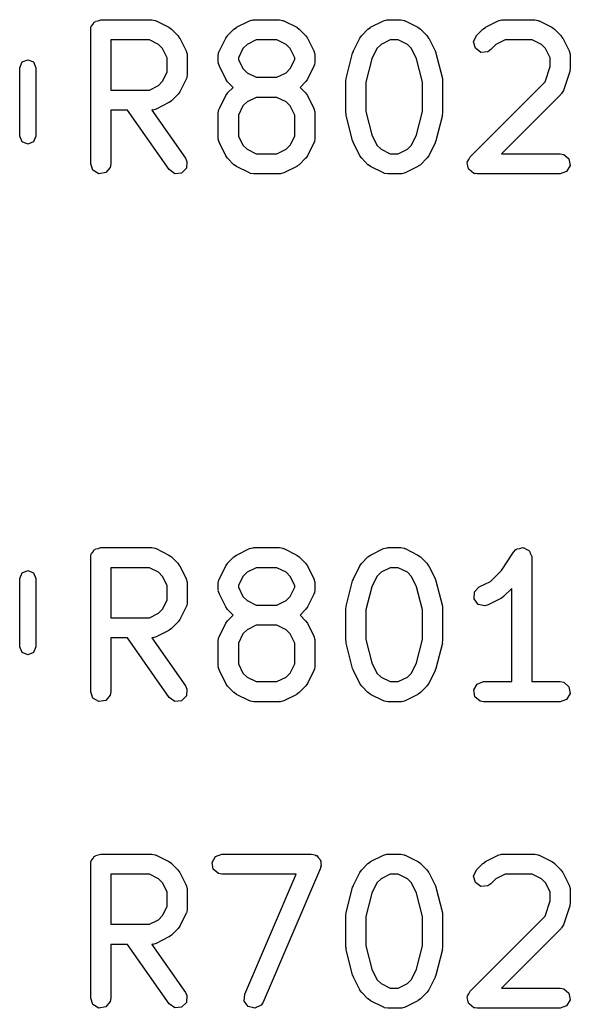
# Model space of a CAD drawing. Extents: x 106.7 to 191.3, y -141.1 to -57.8.
# Drawn here: x 121.31 to 125.42, y -122 to -114.63 of the extents above; entities that cross this region are included whole.
import ezdxf

# ---------------------------------------------------------------- set-up
doc = ezdxf.new("R2010")
doc.units = 0
doc.layers.add('BLACK', color=7, linetype='CONTINUOUS')

msp = doc.modelspace()

# ---------------------------------------------------------------- linework, layer by layer
at = {"layer": 'BLACK', "linetype": 'CONTINUOUS'}
for p, q in [((121.858, -114.662), (121.867, -114.645)), ((121.867, -114.645), (121.874, -114.642)), ((121.874, -114.642), (121.878, -114.637)), ((121.878, -114.637), (121.897, -114.634)), ((121.897, -114.634), (121.916, -114.627)), ((121.916, -114.627), (122.297, -114.627)), ((122.297, -114.627), (122.322, -114.632)), ((122.322, -114.632), (122.326, -114.635)), ((122.326, -114.635), (122.33, -114.635)), ((122.33, -114.635), (122.425, -114.683)), ((122.93, -114.683), (123.025, -114.635)), ((123.025, -114.635), (123.05, -114.628)), ((123.05, -114.628), (123.054, -114.629)), ((123.054, -114.629), (123.058, -114.627)), ((123.058, -114.627), (123.249, -114.627)), ((123.249, -114.627), (123.275, -114.632)), ((123.275, -114.632), (123.278, -114.635)), ((123.278, -114.635), (123.282, -114.635)), ((123.282, -114.635), (123.378, -114.683)), ((123.93, -114.683), (124.025, -114.635)), ((124.025, -114.635), (124.05, -114.628)), ((124.05, -114.628), (124.054, -114.629)), ((124.054, -114.629), (124.058, -114.627)), ((124.058, -114.627), (124.154, -114.627)), ((124.154, -114.627), (124.179, -114.632)), ((124.179, -114.632), (124.183, -114.635)), ((124.183, -114.635), (124.187, -114.635)), ((124.187, -114.635), (124.282, -114.683)), ((124.787, -114.683), (124.882, -114.635)), ((124.882, -114.635), (124.907, -114.628)), ((124.907, -114.628), (124.911, -114.629)), ((124.911, -114.629), (124.916, -114.627)), ((124.916, -114.627), (125.154, -114.627)), ((125.154, -114.627), (125.179, -114.632)), ((125.179, -114.632), (125.183, -114.635)), ((125.183, -114.635), (125.187, -114.635)), ((125.187, -114.635), (125.282, -114.683)), ((121.841, -114.702), (121.842, -114.692)), ((121.841, -115.702), (121.841, -114.702)), ((121.842, -114.689), (121.843, -114.686)), ((121.842, -114.692), (121.842, -114.689)), ((121.843, -114.686), (121.845, -114.677)), ((121.845, -114.677), (121.858, -114.662)), ((122.425, -114.683), (122.443, -114.696)), ((122.443, -114.696), (122.445, -114.697)), ((122.445, -114.697), (122.492, -114.744)), ((122.863, -114.744), (122.91, -114.697)), ((122.91, -114.697), (122.929, -114.684)), ((122.929, -114.684), (122.93, -114.683)), ((123.378, -114.683), (123.396, -114.696)), ((123.396, -114.696), (123.397, -114.697)), ((123.397, -114.697), (123.445, -114.744)), ((123.863, -114.744), (123.91, -114.697)), ((123.91, -114.697), (123.929, -114.684)), ((123.929, -114.684), (123.93, -114.683)), ((124.282, -114.683), (124.301, -114.696)), ((124.301, -114.696), (124.302, -114.697)), ((124.302, -114.697), (124.35, -114.744)), ((124.72, -114.744), (124.767, -114.697)), ((124.767, -114.697), (124.786, -114.684)), ((124.786, -114.684), (124.787, -114.683)), ((125.282, -114.683), (125.301, -114.696)), ((125.301, -114.696), (125.302, -114.697)), ((125.302, -114.697), (125.35, -114.744)), ((122.279, -114.777), (121.991, -114.777)), ((121.991, -114.777), (121.991, -115.151)), ((122.347, -114.811), (122.279, -114.777)), ((122.492, -114.744), (122.505, -114.763)), ((122.505, -114.763), (122.507, -114.764)), ((122.507, -114.764), (122.554, -114.859)), ((122.801, -114.859), (122.849, -114.764)), ((122.849, -114.764), (122.862, -114.746)), ((122.862, -114.746), (122.863, -114.744)), ((123.076, -114.777), (123.008, -114.811)), ((123.231, -114.777), (123.076, -114.777)), ((123.3, -114.811), (123.231, -114.777)), ((123.445, -114.744), (123.458, -114.763)), ((123.458, -114.763), (123.459, -114.764)), ((123.459, -114.764), (123.507, -114.859)), ((123.801, -114.859), (123.849, -114.764)), ((123.849, -114.764), (123.862, -114.746)), ((123.862, -114.746), (123.863, -114.744)), ((124.076, -114.777), (124.008, -114.811)), ((124.136, -114.777), (124.076, -114.777)), ((124.205, -114.811), (124.136, -114.777)), ((124.35, -114.744), (124.362, -114.763)), ((124.362, -114.763), (124.364, -114.764)), ((124.364, -114.764), (124.411, -114.859)), ((124.698, -114.791), (124.72, -114.744)), ((124.711, -114.84), (124.698, -114.791)), ((124.933, -114.777), (124.865, -114.811)), ((125.136, -114.777), (124.933, -114.777)), ((125.205, -114.811), (125.136, -114.777)), ((125.35, -114.744), (125.362, -114.763)), ((125.362, -114.763), (125.364, -114.764)), ((125.364, -114.764), (125.411, -114.859)), ((122.378, -114.842), (122.347, -114.811)), ((122.412, -114.91), (122.378, -114.842)), ((122.554, -114.859), (122.562, -114.884)), ((122.793, -114.893), (122.798, -114.867)), ((122.798, -114.867), (122.8, -114.864)), ((122.8, -114.864), (122.801, -114.859)), ((122.977, -114.842), (122.943, -114.91)), ((123.008, -114.811), (122.977, -114.842)), ((123.33, -114.842), (123.3, -114.811)), ((123.364, -114.91), (123.33, -114.842)), ((123.507, -114.859), (123.514, -114.884)), ((123.795, -114.875), (123.801, -114.863)), ((123.801, -114.863), (123.801, -114.859)), ((123.977, -114.842), (123.939, -114.919)), ((124.008, -114.811), (123.977, -114.842)), ((124.235, -114.842), (124.205, -114.811)), ((124.273, -114.919), (124.235, -114.842)), ((124.411, -114.859), (124.415, -114.872)), ((124.753, -114.87), (124.711, -114.84)), ((124.804, -114.865), (124.753, -114.87)), ((124.826, -114.85), (124.804, -114.865)), ((124.865, -114.811), (124.826, -114.85)), ((125.235, -114.842), (125.205, -114.811)), ((125.269, -114.91), (125.235, -114.842)), ((125.411, -114.859), (125.419, -114.884)), ((121.312, -114.985), (121.329, -114.942)), ((121.329, -114.942), (121.372, -114.925)), ((121.372, -114.925), (121.414, -114.942)), ((121.414, -114.942), (121.432, -114.985)), ((122.412, -115.018), (122.412, -114.91)), ((122.562, -114.884), (122.561, -114.888)), ((122.561, -114.888), (122.562, -114.893)), ((122.562, -114.893), (122.562, -115.036)), ((122.793, -114.94), (122.793, -114.893)), ((122.795, -114.945), (122.793, -114.94)), ((122.793, -114.949), (122.795, -114.945)), ((122.943, -114.91), (122.943, -114.923)), ((122.943, -114.923), (122.977, -114.991)), ((123.33, -114.991), (123.364, -114.923)), ((123.364, -114.923), (123.364, -114.91)), ((123.514, -114.94), (123.51, -114.966)), ((123.514, -114.884), (123.513, -114.888)), ((123.513, -114.888), (123.514, -114.893)), ((123.514, -114.893), (123.514, -114.94)), ((123.748, -115.065), (123.795, -114.875)), ((123.939, -114.919), (123.895, -115.092)), ((124.317, -115.092), (124.273, -114.919)), ((124.415, -114.872), (124.417, -114.875)), ((124.417, -114.875), (124.465, -115.065)), ((125.269, -114.976), (125.269, -114.91)), ((125.419, -114.884), (125.418, -114.888)), ((125.418, -114.888), (125.419, -114.893)), ((125.419, -114.893), (125.419, -114.988)), ((121.312, -115.494), (121.312, -114.985)), ((121.432, -114.985), (121.432, -115.494)), ((122.378, -115.086), (122.412, -115.018)), ((122.801, -114.974), (122.793, -114.949)), ((122.849, -115.069), (122.801, -114.974)), ((122.977, -114.991), (123.008, -115.022)), ((123.3, -115.022), (123.33, -114.991)), ((123.507, -114.974), (123.459, -115.069)), ((123.51, -114.966), (123.507, -114.969)), ((123.507, -114.969), (123.507, -114.974)), ((125.231, -115.09), (125.269, -114.976)), ((125.415, -115.012), (125.368, -115.155)), ((125.419, -114.988), (125.415, -115.01)), ((125.415, -115.01), (125.415, -115.012)), ((122.347, -115.117), (122.378, -115.086)), ((122.554, -115.069), (122.507, -115.164)), ((122.555, -115.065), (122.554, -115.069)), ((122.558, -115.061), (122.555, -115.065)), ((122.562, -115.036), (122.558, -115.061)), ((122.85, -115.07), (122.849, -115.069)), ((122.863, -115.089), (122.85, -115.07)), ((122.905, -115.131), (122.863, -115.089)), ((123.008, -115.022), (123.076, -115.056)), ((123.076, -115.056), (123.231, -115.056)), ((123.231, -115.056), (123.3, -115.022)), ((123.445, -115.089), (123.403, -115.131)), ((123.446, -115.087), (123.445, -115.089)), ((123.459, -115.069), (123.446, -115.087)), ((123.745, -115.083), (123.748, -115.068)), ((123.745, -115.321), (123.745, -115.083)), ((123.748, -115.068), (123.748, -115.065)), ((123.895, -115.092), (123.895, -115.312)), ((124.317, -115.312), (124.317, -115.092)), ((124.465, -115.065), (124.466, -115.08)), ((124.466, -115.08), (124.467, -115.083)), ((124.467, -115.083), (124.467, -115.321)), ((124.672, -115.649), (125.231, -115.09)), ((121.991, -115.151), (122.279, -115.151)), ((122.279, -115.151), (122.347, -115.117)), ((122.507, -115.164), (122.493, -115.182)), ((122.863, -115.173), (122.905, -115.131)), ((123.403, -115.131), (123.445, -115.173)), ((125.368, -115.155), (125.355, -115.177)), ((122.445, -115.231), (122.426, -115.244)), ((122.492, -115.184), (122.445, -115.231)), ((122.493, -115.182), (122.492, -115.184)), ((122.801, -115.288), (122.849, -115.192)), ((122.849, -115.192), (122.862, -115.174)), ((122.862, -115.174), (122.863, -115.173)), ((123.076, -115.206), (123.008, -115.24)), ((123.231, -115.206), (123.076, -115.206)), ((123.3, -115.24), (123.231, -115.206)), ((123.445, -115.173), (123.458, -115.191)), ((123.458, -115.191), (123.459, -115.192)), ((123.459, -115.192), (123.507, -115.288)), ((125.35, -115.184), (124.906, -115.627)), ((125.352, -115.18), (125.35, -115.184)), ((125.355, -115.177), (125.352, -115.18)), ((122.115, -115.301), (121.991, -115.301)), ((121.991, -115.301), (121.991, -115.702)), ((122.426, -115.745), (122.115, -115.301)), ((122.301, -115.299), (122.298, -115.301)), ((122.298, -115.301), (122.548, -115.659)), ((122.305, -115.301), (122.301, -115.299)), ((122.33, -115.293), (122.305, -115.301)), ((122.425, -115.245), (122.33, -115.293)), ((122.426, -115.244), (122.425, -115.245)), ((122.793, -115.321), (122.798, -115.296)), ((122.798, -115.296), (122.8, -115.292)), ((122.8, -115.292), (122.801, -115.288)), ((122.977, -115.27), (122.943, -115.339)), ((123.008, -115.24), (122.977, -115.27)), ((123.33, -115.27), (123.3, -115.24)), ((123.364, -115.339), (123.33, -115.27)), ((123.507, -115.288), (123.514, -115.313)), ((123.514, -115.313), (123.513, -115.317)), ((123.895, -115.312), (123.939, -115.486)), ((124.273, -115.486), (124.317, -115.312)), ((122.793, -115.512), (122.793, -115.321)), ((122.943, -115.339), (122.943, -115.494)), ((123.364, -115.494), (123.364, -115.339)), ((123.513, -115.317), (123.514, -115.321)), ((123.514, -115.321), (123.514, -115.512)), ((123.747, -115.325), (123.745, -115.321)), ((123.748, -115.339), (123.747, -115.325)), ((123.795, -115.53), (123.748, -115.339)), ((124.465, -115.339), (124.417, -115.53)), ((124.467, -115.321), (124.464, -115.336)), ((124.464, -115.336), (124.465, -115.339)), ((121.329, -115.537), (121.312, -115.494)), ((121.432, -115.494), (121.414, -115.537)), ((122.795, -115.516), (122.793, -115.512)), ((122.793, -115.52), (122.795, -115.516)), ((122.801, -115.545), (122.793, -115.52)), ((122.943, -115.494), (122.977, -115.563)), ((123.33, -115.563), (123.364, -115.494)), ((123.514, -115.512), (123.51, -115.537)), ((123.797, -115.533), (123.795, -115.53)), ((123.801, -115.545), (123.797, -115.533)), ((123.939, -115.486), (123.977, -115.563)), ((124.235, -115.563), (124.273, -115.486)), ((124.417, -115.53), (124.412, -115.542)), ((121.372, -115.554), (121.329, -115.537)), ((121.414, -115.537), (121.372, -115.554)), ((122.849, -115.641), (122.801, -115.545)), ((122.977, -115.563), (123.008, -115.593)), ((123.008, -115.593), (123.076, -115.627)), ((123.231, -115.627), (123.3, -115.593)), ((123.3, -115.593), (123.33, -115.563)), ((123.507, -115.545), (123.459, -115.641)), ((123.51, -115.537), (123.507, -115.541)), ((123.507, -115.541), (123.507, -115.545)), ((123.849, -115.641), (123.801, -115.545)), ((123.977, -115.563), (124.008, -115.593)), ((124.008, -115.593), (124.076, -115.627)), ((124.136, -115.627), (124.205, -115.593)), ((124.205, -115.593), (124.235, -115.563)), ((124.411, -115.545), (124.364, -115.641)), ((124.412, -115.542), (124.411, -115.545)), ((122.548, -115.659), (122.559, -115.683)), ((122.85, -115.642), (122.849, -115.641)), ((122.863, -115.66), (122.85, -115.642)), ((122.91, -115.708), (122.863, -115.66)), ((123.076, -115.627), (123.231, -115.627)), ((123.445, -115.66), (123.397, -115.708)), ((123.446, -115.659), (123.445, -115.66)), ((123.459, -115.641), (123.446, -115.659)), ((123.85, -115.642), (123.849, -115.641)), ((123.863, -115.66), (123.85, -115.642)), ((123.91, -115.708), (123.863, -115.66)), ((124.076, -115.627), (124.136, -115.627)), ((124.35, -115.66), (124.302, -115.708)), ((124.364, -115.641), (124.35, -115.659)), ((124.35, -115.659), (124.35, -115.66)), ((124.651, -115.689), (124.663, -115.67)), ((124.663, -115.67), (124.672, -115.649)), ((124.906, -115.627), (125.344, -115.627)), ((125.344, -115.627), (125.37, -115.632)), ((125.37, -115.632), (125.409, -115.665)), ((125.409, -115.665), (125.418, -115.715)), ((121.858, -115.75), (121.841, -115.702)), ((121.903, -115.776), (121.858, -115.75)), ((121.986, -115.728), (121.953, -115.767)), ((121.991, -115.702), (121.986, -115.728)), ((122.468, -115.775), (122.426, -115.745)), ((122.555, -115.734), (122.519, -115.77)), ((122.559, -115.683), (122.555, -115.734)), ((122.912, -115.708), (122.91, -115.708)), ((122.93, -115.722), (122.912, -115.708)), ((123.025, -115.769), (122.93, -115.722)), ((123.378, -115.722), (123.282, -115.769)), ((123.379, -115.72), (123.378, -115.722)), ((123.397, -115.708), (123.379, -115.72)), ((123.912, -115.708), (123.91, -115.708)), ((123.93, -115.722), (123.912, -115.708)), ((124.025, -115.769), (123.93, -115.722)), ((124.282, -115.722), (124.187, -115.769)), ((124.284, -115.72), (124.282, -115.722)), ((124.302, -115.708), (124.284, -115.72)), ((124.65, -115.696), (124.652, -115.693)), ((124.656, -115.717), (124.65, -115.696)), ((124.652, -115.693), (124.651, -115.689)), ((124.66, -115.74), (124.656, -115.717)), ((124.663, -115.742), (124.66, -115.74)), ((124.664, -115.745), (124.663, -115.742)), ((124.682, -115.758), (124.664, -115.745)), ((125.418, -115.715), (125.392, -115.76)), ((121.953, -115.767), (121.903, -115.776)), ((122.519, -115.77), (122.468, -115.775)), ((123.029, -115.77), (123.025, -115.769)), ((123.033, -115.773), (123.029, -115.77)), ((123.058, -115.777), (123.033, -115.773)), ((123.249, -115.777), (123.058, -115.777)), ((123.253, -115.776), (123.249, -115.777)), ((123.258, -115.777), (123.253, -115.776)), ((123.282, -115.769), (123.258, -115.777)), ((124.029, -115.77), (124.025, -115.769)), ((124.033, -115.773), (124.029, -115.77)), ((124.058, -115.777), (124.033, -115.773)), ((124.154, -115.777), (124.058, -115.777)), ((124.158, -115.776), (124.154, -115.777)), ((124.162, -115.777), (124.158, -115.776)), ((124.187, -115.769), (124.162, -115.777)), ((124.699, -115.773), (124.682, -115.758)), ((124.704, -115.774), (124.699, -115.773)), ((124.706, -115.775), (124.704, -115.774)), ((124.709, -115.774), (124.706, -115.775)), ((124.725, -115.777), (124.709, -115.774)), ((125.344, -115.777), (124.725, -115.777)), ((125.392, -115.76), (125.344, -115.777)), ((121.841, -118.639), (121.842, -118.629)), ((121.842, -118.626), (121.843, -118.623)), ((121.842, -118.629), (121.842, -118.626)), ((121.843, -118.623), (121.845, -118.614)), ((121.845, -118.614), (121.858, -118.599)), ((121.858, -118.599), (121.867, -118.582)), ((121.867, -118.582), (121.874, -118.579)), ((121.874, -118.579), (121.878, -118.574)), ((121.878, -118.574), (121.897, -118.571)), ((121.897, -118.571), (121.916, -118.564)), ((121.916, -118.564), (122.297, -118.564)), ((122.297, -118.564), (122.322, -118.569)), ((122.322, -118.569), (122.326, -118.572)), ((122.326, -118.572), (122.33, -118.572)), ((122.33, -118.572), (122.425, -118.62)), ((122.425, -118.62), (122.443, -118.633)), ((122.91, -118.634), (122.929, -118.621)), ((122.929, -118.621), (122.93, -118.62)), ((122.93, -118.62), (123.025, -118.572)), ((123.025, -118.572), (123.05, -118.565)), ((123.05, -118.565), (123.054, -118.566)), ((123.054, -118.566), (123.058, -118.564)), ((123.058, -118.564), (123.249, -118.564)), ((123.249, -118.564), (123.275, -118.569)), ((123.275, -118.569), (123.278, -118.572)), ((123.278, -118.572), (123.282, -118.572)), ((123.282, -118.572), (123.378, -118.62)), ((123.378, -118.62), (123.396, -118.633)), ((123.91, -118.634), (123.929, -118.621)), ((123.929, -118.621), (123.93, -118.62)), ((123.93, -118.62), (124.025, -118.572)), ((124.025, -118.572), (124.05, -118.565)), ((124.05, -118.565), (124.054, -118.566)), ((124.054, -118.566), (124.058, -118.564)), ((124.058, -118.564), (124.154, -118.564)), ((124.154, -118.564), (124.179, -118.569)), ((124.179, -118.569), (124.183, -118.572)), ((124.183, -118.572), (124.187, -118.572)), ((124.187, -118.572), (124.282, -118.62)), ((124.282, -118.62), (124.301, -118.633)), ((124.905, -118.734), (124.996, -118.598)), ((124.996, -118.598), (125.014, -118.579)), ((125.014, -118.579), (125.018, -118.578)), ((125.018, -118.578), (125.021, -118.574)), ((125.021, -118.574), (125.042, -118.57)), ((125.042, -118.57), (125.063, -118.564)), ((125.063, -118.564), (125.067, -118.566)), ((125.067, -118.566), (125.072, -118.565)), ((125.072, -118.565), (125.09, -118.576)), ((125.09, -118.576), (125.11, -118.585)), ((125.11, -118.585), (125.112, -118.589)), ((125.112, -118.589), (125.116, -118.591)), ((125.116, -118.591), (125.123, -118.611)), ((125.123, -118.611), (125.133, -118.631)), ((125.133, -118.631), (125.132, -118.635)), ((121.841, -119.639), (121.841, -118.639)), ((122.443, -118.633), (122.445, -118.634)), ((122.445, -118.634), (122.492, -118.681)), ((122.492, -118.681), (122.505, -118.7)), ((122.505, -118.7), (122.507, -118.701)), ((122.507, -118.701), (122.554, -118.796)), ((122.801, -118.796), (122.849, -118.701)), ((122.849, -118.701), (122.862, -118.683)), ((122.862, -118.683), (122.863, -118.681)), ((122.863, -118.681), (122.91, -118.634)), ((123.396, -118.633), (123.397, -118.634)), ((123.397, -118.634), (123.445, -118.681)), ((123.445, -118.681), (123.458, -118.7)), ((123.458, -118.7), (123.459, -118.701)), ((123.459, -118.701), (123.507, -118.796)), ((123.801, -118.796), (123.849, -118.701)), ((123.849, -118.701), (123.862, -118.683)), ((123.862, -118.683), (123.863, -118.681)), ((123.863, -118.681), (123.91, -118.634)), ((124.301, -118.633), (124.302, -118.634)), ((124.302, -118.634), (124.35, -118.681)), ((124.35, -118.681), (124.362, -118.7)), ((124.362, -118.7), (124.364, -118.701)), ((124.364, -118.701), (124.411, -118.796)), ((125.132, -118.635), (125.133, -118.639)), ((125.133, -118.639), (125.133, -119.564)), ((121.312, -118.795), (121.329, -118.752)), ((121.329, -118.752), (121.372, -118.735)), ((121.372, -118.735), (121.414, -118.752)), ((121.414, -118.752), (121.432, -118.795)), ((122.279, -118.714), (121.991, -118.714)), ((121.991, -118.714), (121.991, -119.088)), ((122.347, -118.748), (122.279, -118.714)), ((122.378, -118.779), (122.347, -118.748)), ((122.412, -118.847), (122.378, -118.779)), ((122.977, -118.779), (122.943, -118.847)), ((123.008, -118.748), (122.977, -118.779)), ((123.076, -118.714), (123.008, -118.748)), ((123.231, -118.714), (123.076, -118.714)), ((123.3, -118.748), (123.231, -118.714)), ((123.33, -118.779), (123.3, -118.748)), ((123.364, -118.847), (123.33, -118.779)), ((123.977, -118.779), (123.939, -118.856)), ((124.008, -118.748), (123.977, -118.779)), ((124.076, -118.714), (124.008, -118.748)), ((124.136, -118.714), (124.076, -118.714)), ((124.205, -118.748), (124.136, -118.714)), ((124.235, -118.779), (124.205, -118.748)), ((124.273, -118.856), (124.235, -118.779)), ((124.824, -118.816), (124.905, -118.734)), ((121.312, -119.304), (121.312, -118.795)), ((121.432, -118.795), (121.432, -119.304)), ((122.412, -118.955), (122.412, -118.847)), ((122.554, -118.796), (122.562, -118.821)), ((122.562, -118.821), (122.561, -118.825)), ((122.561, -118.825), (122.562, -118.83)), ((122.562, -118.83), (122.562, -118.973)), ((122.793, -118.83), (122.798, -118.804)), ((122.793, -118.877), (122.793, -118.83)), ((122.798, -118.804), (122.8, -118.801)), ((122.8, -118.801), (122.801, -118.796)), ((122.943, -118.847), (122.943, -118.86)), ((123.364, -118.86), (123.364, -118.847)), ((123.507, -118.796), (123.514, -118.821)), ((123.514, -118.821), (123.513, -118.825)), ((123.513, -118.825), (123.514, -118.83)), ((123.514, -118.83), (123.514, -118.877)), ((123.748, -119.002), (123.795, -118.812)), ((123.795, -118.812), (123.801, -118.8)), ((123.801, -118.8), (123.801, -118.796)), ((124.411, -118.796), (124.415, -118.809)), ((124.415, -118.809), (124.417, -118.812)), ((124.417, -118.812), (124.465, -119.002)), ((124.739, -118.858), (124.824, -118.816)), ((122.795, -118.882), (122.793, -118.877)), ((122.793, -118.886), (122.795, -118.882)), ((122.801, -118.911), (122.793, -118.886)), ((122.849, -119.006), (122.801, -118.911)), ((122.943, -118.86), (122.977, -118.928)), ((123.33, -118.928), (123.364, -118.86)), ((123.507, -118.911), (123.459, -119.006)), ((123.51, -118.903), (123.507, -118.906)), ((123.507, -118.906), (123.507, -118.911)), ((123.514, -118.877), (123.51, -118.903)), ((123.939, -118.856), (123.895, -119.029)), ((124.317, -119.029), (124.273, -118.856)), ((124.701, -118.946), (124.704, -118.895)), ((124.704, -118.895), (124.739, -118.858)), ((124.983, -118.868), (124.921, -118.93)), ((124.983, -119.564), (124.983, -118.868)), ((122.378, -119.023), (122.412, -118.955)), ((122.558, -118.998), (122.555, -119.002)), ((122.562, -118.973), (122.558, -118.998)), ((122.977, -118.928), (123.008, -118.959)), ((123.008, -118.959), (123.076, -118.993)), ((123.076, -118.993), (123.231, -118.993)), ((123.231, -118.993), (123.3, -118.959)), ((123.3, -118.959), (123.33, -118.928)), ((124.731, -118.988), (124.701, -118.946)), ((124.781, -118.999), (124.731, -118.988)), ((124.806, -118.992), (124.781, -118.999)), ((124.902, -118.944), (124.806, -118.992)), ((124.903, -118.943), (124.902, -118.944)), ((124.921, -118.93), (124.903, -118.943)), ((122.279, -119.088), (122.347, -119.054)), ((122.347, -119.054), (122.378, -119.023)), ((122.554, -119.006), (122.507, -119.101)), ((122.555, -119.002), (122.554, -119.006)), ((122.85, -119.007), (122.849, -119.006)), ((122.863, -119.026), (122.85, -119.007)), ((122.905, -119.068), (122.863, -119.026)), ((122.863, -119.11), (122.905, -119.068)), ((123.445, -119.026), (123.403, -119.068)), ((123.403, -119.068), (123.445, -119.11)), ((123.446, -119.024), (123.445, -119.026)), ((123.459, -119.006), (123.446, -119.024)), ((123.745, -119.02), (123.748, -119.005)), ((123.745, -119.258), (123.745, -119.02)), ((123.748, -119.005), (123.748, -119.002)), ((123.895, -119.029), (123.895, -119.249)), ((124.317, -119.249), (124.317, -119.029)), ((124.465, -119.002), (124.466, -119.017)), ((124.466, -119.017), (124.467, -119.02)), ((124.467, -119.02), (124.467, -119.258)), ((121.991, -119.088), (122.279, -119.088)), ((122.492, -119.121), (122.445, -119.168)), ((122.493, -119.119), (122.492, -119.121)), ((122.507, -119.101), (122.493, -119.119)), ((122.801, -119.225), (122.849, -119.129)), ((122.849, -119.129), (122.862, -119.111)), ((122.862, -119.111), (122.863, -119.11)), ((123.076, -119.143), (123.008, -119.177)), ((123.231, -119.143), (123.076, -119.143)), ((123.3, -119.177), (123.231, -119.143)), ((123.445, -119.11), (123.458, -119.128)), ((123.458, -119.128), (123.459, -119.129)), ((123.459, -119.129), (123.507, -119.225)), ((122.425, -119.182), (122.33, -119.23)), ((122.426, -119.181), (122.425, -119.182)), ((122.445, -119.168), (122.426, -119.181)), ((122.977, -119.207), (122.943, -119.276)), ((123.008, -119.177), (122.977, -119.207)), ((123.33, -119.207), (123.3, -119.177)), ((123.364, -119.276), (123.33, -119.207)), ((122.115, -119.238), (121.991, -119.238)), ((121.991, -119.238), (121.991, -119.639)), ((122.426, -119.682), (122.115, -119.238)), ((122.301, -119.236), (122.298, -119.238)), ((122.298, -119.238), (122.548, -119.596)), ((122.305, -119.238), (122.301, -119.236)), ((122.33, -119.23), (122.305, -119.238)), ((122.793, -119.258), (122.798, -119.233)), ((122.793, -119.449), (122.793, -119.258)), ((122.798, -119.233), (122.8, -119.229)), ((122.8, -119.229), (122.801, -119.225)), ((122.943, -119.276), (122.943, -119.431)), ((123.364, -119.431), (123.364, -119.276)), ((123.507, -119.225), (123.514, -119.25)), ((123.514, -119.25), (123.513, -119.254)), ((123.513, -119.254), (123.514, -119.258)), ((123.514, -119.258), (123.514, -119.449)), ((123.747, -119.262), (123.745, -119.258)), ((123.748, -119.276), (123.747, -119.262)), ((123.795, -119.467), (123.748, -119.276)), ((123.895, -119.249), (123.939, -119.423)), ((124.273, -119.423), (124.317, -119.249)), ((124.465, -119.276), (124.417, -119.467)), ((124.467, -119.258), (124.464, -119.273)), ((124.464, -119.273), (124.465, -119.276)), ((121.329, -119.347), (121.312, -119.304)), ((121.372, -119.364), (121.329, -119.347)), ((121.414, -119.347), (121.372, -119.364)), ((121.432, -119.304), (121.414, -119.347)), ((122.943, -119.431), (122.977, -119.5)), ((123.33, -119.5), (123.364, -119.431)), ((123.939, -119.423), (123.977, -119.5)), ((124.235, -119.5), (124.273, -119.423)), ((122.795, -119.453), (122.793, -119.449)), ((122.793, -119.457), (122.795, -119.453)), ((122.801, -119.482), (122.793, -119.457)), ((122.849, -119.578), (122.801, -119.482)), ((122.977, -119.5), (123.008, -119.53)), ((123.3, -119.53), (123.33, -119.5)), ((123.507, -119.482), (123.459, -119.578)), ((123.51, -119.474), (123.507, -119.478)), ((123.507, -119.478), (123.507, -119.482)), ((123.514, -119.449), (123.51, -119.474)), ((123.797, -119.47), (123.795, -119.467)), ((123.801, -119.482), (123.797, -119.47)), ((123.849, -119.578), (123.801, -119.482)), ((123.977, -119.5), (124.008, -119.53)), ((124.205, -119.53), (124.235, -119.5)), ((124.411, -119.482), (124.364, -119.578)), ((124.412, -119.479), (124.411, -119.482)), ((124.417, -119.467), (124.412, -119.479)), ((122.85, -119.579), (122.849, -119.578)), ((122.863, -119.597), (122.85, -119.579)), ((123.008, -119.53), (123.076, -119.564)), ((123.076, -119.564), (123.231, -119.564)), ((123.231, -119.564), (123.3, -119.53)), ((123.459, -119.578), (123.446, -119.596)), ((123.85, -119.579), (123.849, -119.578)), ((123.863, -119.597), (123.85, -119.579)), ((124.008, -119.53), (124.076, -119.564)), ((124.076, -119.564), (124.136, -119.564)), ((124.136, -119.564), (124.205, -119.53)), ((124.364, -119.578), (124.35, -119.596)), ((124.699, -119.626), (124.725, -119.582)), ((124.725, -119.582), (124.773, -119.564)), ((124.773, -119.564), (124.983, -119.564)), ((125.133, -119.564), (125.344, -119.564)), ((125.344, -119.564), (125.37, -119.569)), ((125.37, -119.569), (125.409, -119.602)), ((121.858, -119.687), (121.841, -119.639)), ((121.991, -119.639), (121.986, -119.665)), ((122.548, -119.596), (122.559, -119.62)), ((122.559, -119.62), (122.555, -119.671)), ((122.91, -119.645), (122.863, -119.597)), ((122.912, -119.645), (122.91, -119.645)), ((122.93, -119.659), (122.912, -119.645)), ((123.025, -119.706), (122.93, -119.659)), ((123.378, -119.659), (123.282, -119.706)), ((123.379, -119.657), (123.378, -119.659)), ((123.397, -119.645), (123.379, -119.657)), ((123.445, -119.597), (123.397, -119.645)), ((123.446, -119.596), (123.445, -119.597)), ((123.91, -119.645), (123.863, -119.597)), ((123.912, -119.645), (123.91, -119.645)), ((123.93, -119.659), (123.912, -119.645)), ((124.025, -119.706), (123.93, -119.659)), ((124.282, -119.659), (124.187, -119.706)), ((124.284, -119.657), (124.282, -119.659)), ((124.302, -119.645), (124.284, -119.657)), ((124.35, -119.597), (124.302, -119.645)), ((124.35, -119.596), (124.35, -119.597)), ((124.708, -119.677), (124.699, -119.626)), ((125.418, -119.652), (125.392, -119.697)), ((125.409, -119.602), (125.418, -119.652)), ((121.903, -119.713), (121.858, -119.687)), ((121.953, -119.704), (121.903, -119.713)), ((121.986, -119.665), (121.953, -119.704)), ((122.468, -119.712), (122.426, -119.682)), ((122.519, -119.707), (122.468, -119.712)), ((122.555, -119.671), (122.519, -119.707)), ((123.029, -119.707), (123.025, -119.706)), ((123.033, -119.71), (123.029, -119.707)), ((123.058, -119.714), (123.033, -119.71)), ((123.249, -119.714), (123.058, -119.714)), ((123.253, -119.713), (123.249, -119.714)), ((123.258, -119.714), (123.253, -119.713)), ((123.282, -119.706), (123.258, -119.714)), ((124.029, -119.707), (124.025, -119.706)), ((124.033, -119.71), (124.029, -119.707)), ((124.058, -119.714), (124.033, -119.71)), ((124.154, -119.714), (124.058, -119.714)), ((124.158, -119.713), (124.154, -119.714)), ((124.162, -119.714), (124.158, -119.713)), ((124.187, -119.706), (124.162, -119.714)), ((124.747, -119.71), (124.708, -119.677)), ((124.773, -119.714), (124.747, -119.71)), ((125.344, -119.714), (124.773, -119.714)), ((125.392, -119.697), (125.344, -119.714)), ((121.841, -120.925), (121.842, -120.915)), ((121.842, -120.912), (121.843, -120.909)), ((121.842, -120.915), (121.842, -120.912)), ((121.843, -120.909), (121.845, -120.9)), ((121.845, -120.9), (121.858, -120.885)), ((121.858, -120.885), (121.867, -120.868)), ((121.867, -120.868), (121.874, -120.865)), ((121.874, -120.865), (121.878, -120.86)), ((121.878, -120.86), (121.897, -120.857)), ((121.897, -120.857), (121.916, -120.85)), ((121.916, -120.85), (122.297, -120.85)), ((122.297, -120.85), (122.322, -120.855)), ((122.322, -120.855), (122.326, -120.858)), ((122.326, -120.858), (122.33, -120.858)), ((122.33, -120.858), (122.425, -120.906)), ((122.425, -120.906), (122.443, -120.919)), ((122.747, -120.912), (122.772, -120.868)), ((122.755, -120.963), (122.747, -120.912)), ((122.772, -120.868), (122.82, -120.85)), ((122.82, -120.85), (123.487, -120.85)), ((123.487, -120.85), (123.513, -120.855)), ((123.513, -120.855), (123.519, -120.86)), ((123.519, -120.86), (123.528, -120.862)), ((123.528, -120.862), (123.539, -120.876)), ((123.539, -120.876), (123.552, -120.888)), ((123.552, -120.888), (123.554, -120.896)), ((123.554, -120.896), (123.559, -120.904)), ((123.559, -120.904), (123.558, -120.921)), ((123.91, -120.92), (123.929, -120.907)), ((123.929, -120.907), (123.93, -120.906)), ((123.93, -120.906), (124.025, -120.858)), ((124.025, -120.858), (124.05, -120.851)), ((124.05, -120.851), (124.054, -120.852)), ((124.054, -120.852), (124.058, -120.85)), ((124.058, -120.85), (124.154, -120.85)), ((124.154, -120.85), (124.179, -120.855)), ((124.179, -120.855), (124.183, -120.858)), ((124.183, -120.858), (124.187, -120.858)), ((124.187, -120.858), (124.282, -120.906)), ((124.282, -120.906), (124.301, -120.919)), ((124.767, -120.92), (124.786, -120.907)), ((124.786, -120.907), (124.787, -120.906)), ((124.787, -120.906), (124.882, -120.858)), ((124.882, -120.858), (124.907, -120.851)), ((124.907, -120.851), (124.911, -120.852)), ((124.911, -120.852), (124.916, -120.85)), ((124.916, -120.85), (125.154, -120.85)), ((125.154, -120.85), (125.179, -120.855)), ((125.179, -120.855), (125.183, -120.858)), ((125.183, -120.858), (125.187, -120.858)), ((125.187, -120.858), (125.282, -120.906)), ((125.282, -120.906), (125.301, -120.919)), ((121.841, -121.925), (121.841, -120.925)), ((122.443, -120.919), (122.445, -120.92)), ((122.445, -120.92), (122.492, -120.967)), ((122.492, -120.967), (122.505, -120.986)), ((122.505, -120.986), (122.507, -120.987)), ((122.507, -120.987), (122.554, -121.082)), ((122.795, -120.996), (122.755, -120.963)), ((123.556, -120.955), (123.127, -121.955)), ((123.561, -120.938), (123.556, -120.946)), ((123.556, -120.946), (123.556, -120.955)), ((123.558, -120.921), (123.561, -120.938)), ((123.801, -121.082), (123.849, -120.987)), ((123.849, -120.987), (123.862, -120.969)), ((123.862, -120.969), (123.863, -120.967)), ((123.863, -120.967), (123.91, -120.92)), ((124.301, -120.919), (124.302, -120.92)), ((124.302, -120.92), (124.35, -120.967)), ((124.35, -120.967), (124.362, -120.986)), ((124.362, -120.986), (124.364, -120.987)), ((124.364, -120.987), (124.411, -121.082)), ((124.698, -121.014), (124.72, -120.967)), ((124.72, -120.967), (124.767, -120.92)), ((125.301, -120.919), (125.302, -120.92)), ((125.302, -120.92), (125.35, -120.967)), ((125.35, -120.967), (125.362, -120.986)), ((125.362, -120.986), (125.364, -120.987)), ((125.364, -120.987), (125.411, -121.082)), ((122.279, -121), (121.991, -121)), ((121.991, -121), (121.991, -121.374)), ((122.347, -121.034), (122.279, -121)), ((122.378, -121.065), (122.347, -121.034)), ((122.82, -121), (122.795, -120.996)), ((123.373, -121), (122.82, -121)), ((122.99, -121.896), (123.373, -121)), ((124.008, -121.034), (123.977, -121.065)), ((124.076, -121), (124.008, -121.034)), ((124.136, -121), (124.076, -121)), ((124.205, -121.034), (124.136, -121)), ((124.235, -121.065), (124.205, -121.034)), ((124.711, -121.063), (124.698, -121.014)), ((124.753, -121.093), (124.711, -121.063)), ((124.865, -121.034), (124.826, -121.073)), ((124.933, -121), (124.865, -121.034)), ((125.136, -121), (124.933, -121)), ((125.205, -121.034), (125.136, -121)), ((125.235, -121.065), (125.205, -121.034)), ((122.412, -121.133), (122.378, -121.065)), ((122.412, -121.241), (122.412, -121.133)), ((122.554, -121.082), (122.562, -121.107)), ((122.562, -121.107), (122.561, -121.111)), ((122.561, -121.111), (122.562, -121.116)), ((122.562, -121.116), (122.562, -121.259)), ((123.748, -121.288), (123.795, -121.098)), ((123.795, -121.098), (123.801, -121.086)), ((123.801, -121.086), (123.801, -121.082)), ((123.977, -121.065), (123.939, -121.142)), ((124.273, -121.142), (124.235, -121.065)), ((124.411, -121.082), (124.415, -121.095)), ((124.415, -121.095), (124.417, -121.098)), ((124.417, -121.098), (124.465, -121.288)), ((124.804, -121.088), (124.753, -121.093)), ((124.826, -121.073), (124.804, -121.088)), ((125.269, -121.133), (125.235, -121.065)), ((125.269, -121.199), (125.269, -121.133)), ((125.411, -121.082), (125.419, -121.107)), ((125.419, -121.107), (125.418, -121.111)), ((125.418, -121.111), (125.419, -121.116)), ((125.419, -121.116), (125.419, -121.211)), ((123.939, -121.142), (123.895, -121.315)), ((124.317, -121.315), (124.273, -121.142)), ((125.231, -121.313), (125.269, -121.199)), ((125.419, -121.211), (125.415, -121.233)), ((122.378, -121.309), (122.412, -121.241)), ((122.558, -121.284), (122.555, -121.288)), ((122.562, -121.259), (122.558, -121.284)), ((125.415, -121.235), (125.368, -121.378)), ((125.415, -121.233), (125.415, -121.235)), ((122.279, -121.374), (122.347, -121.34)), ((122.347, -121.34), (122.378, -121.309)), ((122.554, -121.292), (122.507, -121.387)), ((122.555, -121.288), (122.554, -121.292)), ((123.745, -121.306), (123.748, -121.291)), ((123.745, -121.544), (123.745, -121.306)), ((123.748, -121.291), (123.748, -121.288)), ((123.895, -121.315), (123.895, -121.535)), ((124.317, -121.535), (124.317, -121.315)), ((124.465, -121.288), (124.466, -121.303)), ((124.466, -121.303), (124.467, -121.306)), ((124.467, -121.306), (124.467, -121.544)), ((124.672, -121.872), (125.231, -121.313)), ((121.991, -121.374), (122.279, -121.374)), ((122.492, -121.407), (122.445, -121.454)), ((122.493, -121.405), (122.492, -121.407)), ((122.507, -121.387), (122.493, -121.405)), ((125.35, -121.407), (124.906, -121.85)), ((125.352, -121.403), (125.35, -121.407)), ((125.355, -121.4), (125.352, -121.403)), ((125.368, -121.378), (125.355, -121.4)), ((122.425, -121.468), (122.33, -121.516)), ((122.426, -121.467), (122.425, -121.468)), ((122.445, -121.454), (122.426, -121.467)), ((122.115, -121.524), (121.991, -121.524)), ((121.991, -121.524), (121.991, -121.925)), ((122.426, -121.968), (122.115, -121.524)), ((122.301, -121.522), (122.298, -121.524)), ((122.298, -121.524), (122.548, -121.882)), ((122.305, -121.524), (122.301, -121.522)), ((122.33, -121.516), (122.305, -121.524)), ((123.747, -121.548), (123.745, -121.544)), ((123.748, -121.562), (123.747, -121.548)), ((123.795, -121.753), (123.748, -121.562)), ((123.895, -121.535), (123.939, -121.709)), ((124.273, -121.709), (124.317, -121.535)), ((124.465, -121.562), (124.417, -121.753)), ((124.467, -121.544), (124.464, -121.559)), ((124.464, -121.559), (124.465, -121.562)), ((123.939, -121.709), (123.977, -121.786)), ((124.235, -121.786), (124.273, -121.709)), ((123.797, -121.756), (123.795, -121.753)), ((123.801, -121.768), (123.797, -121.756)), ((123.849, -121.864), (123.801, -121.768)), ((123.977, -121.786), (124.008, -121.816)), ((124.205, -121.816), (124.235, -121.786)), ((124.411, -121.768), (124.364, -121.864)), ((124.412, -121.765), (124.411, -121.768)), ((124.417, -121.753), (124.412, -121.765)), ((123.85, -121.865), (123.849, -121.864)), ((123.863, -121.883), (123.85, -121.865)), ((124.008, -121.816), (124.076, -121.85)), ((124.076, -121.85), (124.136, -121.85)), ((124.136, -121.85), (124.205, -121.816)), ((124.364, -121.864), (124.35, -121.882)), ((124.663, -121.893), (124.672, -121.872)), ((124.906, -121.85), (125.344, -121.85)), ((125.344, -121.85), (125.37, -121.855)), ((125.37, -121.855), (125.409, -121.888)), ((121.858, -121.973), (121.841, -121.925)), ((121.991, -121.925), (121.986, -121.951)), ((122.548, -121.882), (122.559, -121.906)), ((122.559, -121.906), (122.555, -121.957)), ((122.987, -121.947), (122.99, -121.896)), ((123.017, -121.988), (122.987, -121.947)), ((123.91, -121.931), (123.863, -121.883)), ((123.912, -121.931), (123.91, -121.931)), ((123.93, -121.945), (123.912, -121.931)), ((124.025, -121.992), (123.93, -121.945)), ((124.282, -121.945), (124.187, -121.992)), ((124.284, -121.943), (124.282, -121.945)), ((124.302, -121.931), (124.284, -121.943)), ((124.35, -121.883), (124.302, -121.931)), ((124.35, -121.882), (124.35, -121.883)), ((124.65, -121.919), (124.652, -121.916)), ((124.656, -121.94), (124.65, -121.919)), ((124.651, -121.912), (124.663, -121.893)), ((124.652, -121.916), (124.651, -121.912)), ((124.66, -121.963), (124.656, -121.94)), ((125.418, -121.938), (125.392, -121.983)), ((125.409, -121.888), (125.418, -121.938)), ((121.903, -121.999), (121.858, -121.973)), ((121.953, -121.99), (121.903, -121.999)), ((121.986, -121.951), (121.953, -121.99)), ((122.468, -121.998), (122.426, -121.968)), ((122.519, -121.993), (122.468, -121.998)), ((122.555, -121.957), (122.519, -121.993)), ((123.067, -122), (123.017, -121.988)), ((123.113, -121.977), (123.067, -122)), ((123.127, -121.955), (123.113, -121.977)), ((124.029, -121.993), (124.025, -121.992)), ((124.033, -121.996), (124.029, -121.993)), ((124.058, -122), (124.033, -121.996)), ((124.154, -122), (124.058, -122)), ((124.158, -121.999), (124.154, -122)), ((124.162, -122), (124.158, -121.999)), ((124.187, -121.992), (124.162, -122)), ((124.663, -121.965), (124.66, -121.963)), ((124.664, -121.968), (124.663, -121.965)), ((124.682, -121.981), (124.664, -121.968)), ((124.699, -121.996), (124.682, -121.981)), ((124.704, -121.997), (124.699, -121.996)), ((124.706, -121.998), (124.704, -121.997)), ((124.709, -121.997), (124.706, -121.998)), ((124.725, -122), (124.709, -121.997)), ((125.344, -122), (124.725, -122)), ((125.392, -121.983), (125.344, -122))]:
    msp.add_line(p, q, dxfattribs=at)

doc.saveas('drawing.dxf')
